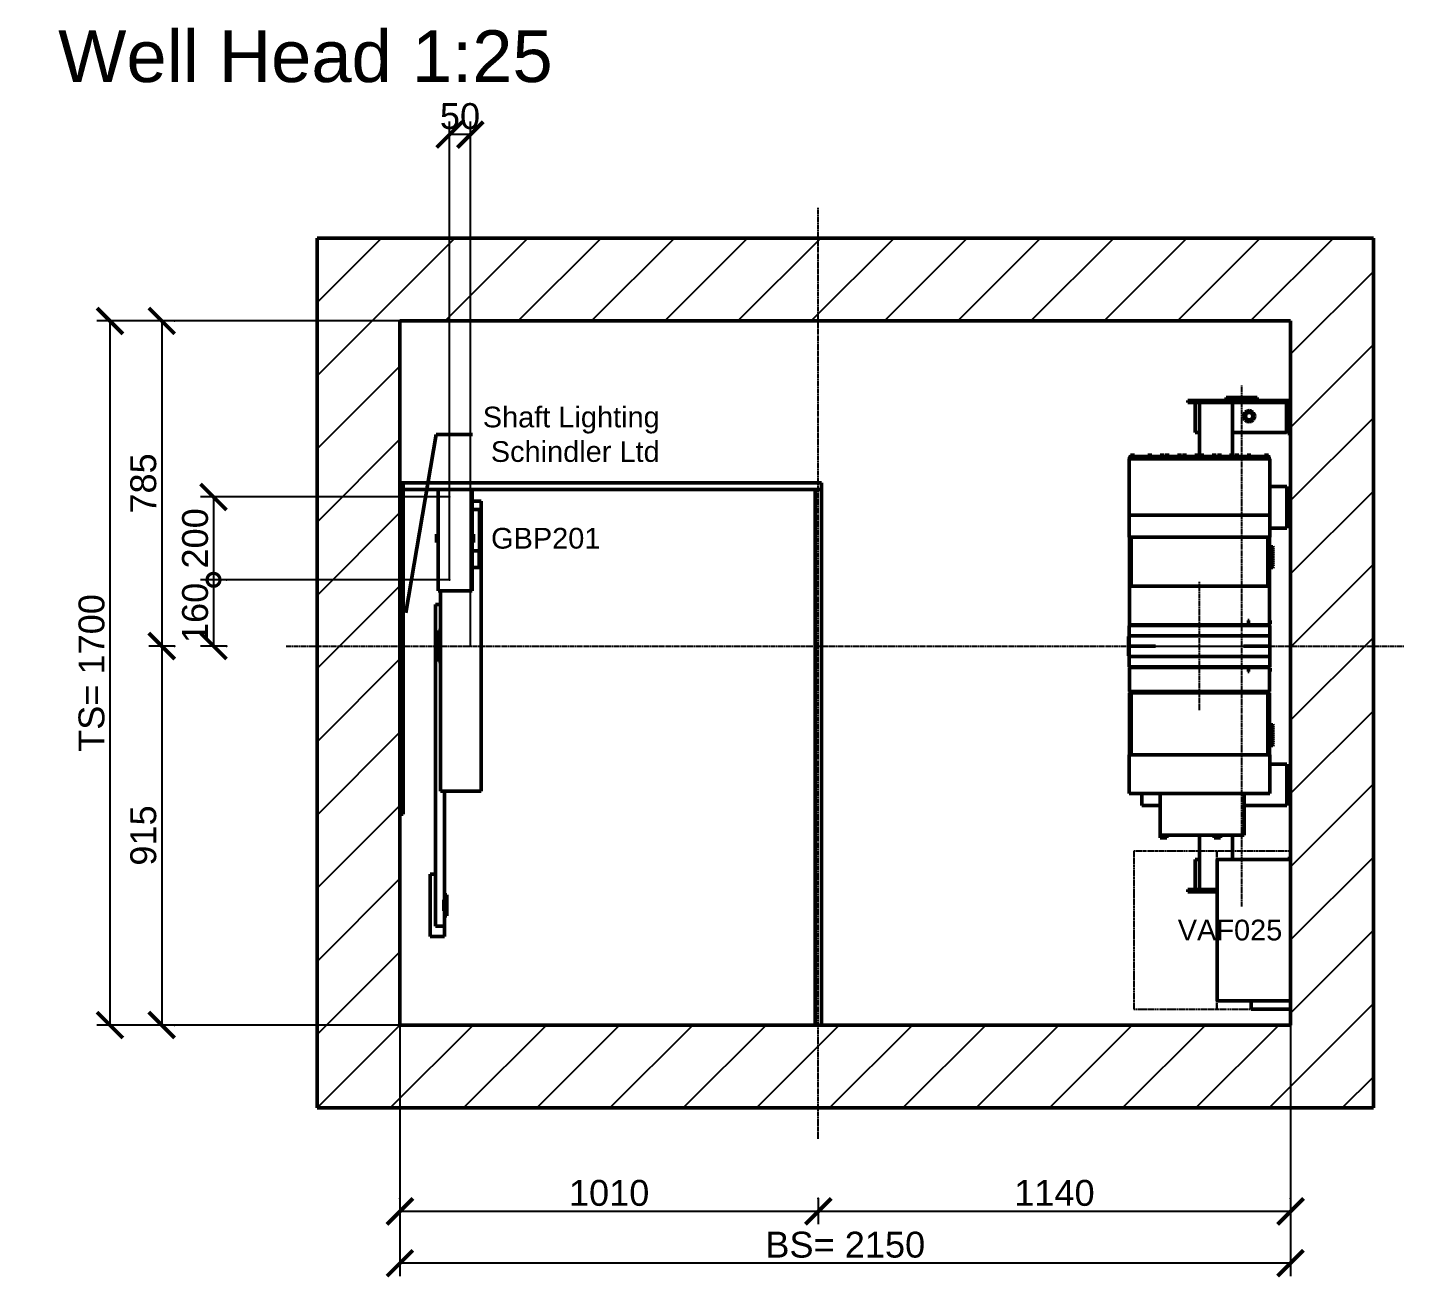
# Model space of a CAD drawing. Header units: millimetres. Extents: x -9546 to 173314, y -46180 to 27253.
# Drawn here: x 9764 to 13088, y -3 to 3015 of the extents above; entities that cross this region are included whole.
import ezdxf

# ---------------------------------------------------------------- set-up
doc = ezdxf.new("R2010")
doc.units = ezdxf.units.MM
doc.linetypes.add('ACISOTGB', pattern=[9, 4, -1, 1, -1, 1, -1])
doc.linetypes.add('AM_ISO08W050', pattern=[18, 12, -1.5, 3, -1.5])
for name, color, linetype, lineweight in [('AM_0', 7, 'Continuous', 50), ('AM_11', 173, 'ACISOTGB', 25), ('AM_5', 3, 'Continuous', 25), ('AM_8', 1, 'Continuous', 25), ('LDCar-AM_7', 4, 'AM_ISO08W050', 25), ('LDElectricalComponents-AM_0', 7, 'Continuous', 50), ('LDForces-AM_0', 7, 'Continuous', 50), ('LDGear-AM_0', 7, 'Continuous', 50), ('LDGear-AM_7', 4, 'AM_ISO08W050', 25), ('LDGovernor-AM_0', 7, 'Continuous', 50), ('LDShaft-AM_0', 7, 'Continuous', 50), ('LDShaft-AM_5', 3, 'Continuous', 25), ('LDShaft-AM_7', 4, 'AM_ISO08W050', 25)]:
    doc.layers.add(name, color=color, linetype=linetype, lineweight=lineweight)
doc.styles.add('LD', font='ARIALUNI.ttf')
doc.dimstyles.new('LIFT', dxfattribs={"dimtxt": 2.5, "dimasz": 2.5, "dimexe": 1.25, "dimexo": 0, "dimgap": 0.5, "dimtad": 1, "dimdec": 0, "dimzin": 1, "dimdsep": 46, "dimtxsty": 'LD', "dimblk": 'ARCHTICK', "dimcen": 0, "dimdle": 1, "dimclrd": 3, "dimclre": 3, "dimclrt": 4, "dimadec": 0, "dimazin": 0, "dimtp": 0.1, "dimtm": 0.1, "dimtfac": 0.71, "dimtdec": 0, "dimtix": 1, "dimtmove": 0, "dimatfit": 3, "dimfxl": 1, "dimtolj": 1, "dimarcsym": 0})

# ---------------------------------------------------------------- blocks, each defined once
blk = doc.blocks.new('LD_20260309153702_00000087')
at = {"layer": 'LDShaft-AM_0'}
for p, q in [((0, 1900), (-200, 1900)), ((-200, 1900), (-200, -200)), ((2150, 1900), (0, 1900)), ((2350, 1900), (2150, 1900)), ((2350, -200), (2350, 1900)), ((0, 1700), (0, 1309)), ((0, 0), (0, 1700)), ((0, 1700), (2150, 1700)), ((2150, 399.8), (2150, 1700)), ((2150, 1700), (2150, 0)), ((0, 509), (0, 0)), ((2150, 0), (2150, 38)), ((0, 0), (1002, 0)), ((1560, 0), (0, 0)), ((1018, 0), (2150, 0)), ((1895, 0), (1560, 0)), ((2150, 0), (1895, 0)), ((-200, -200), (0, -200)), ((0, -200), (1560, -200)), ((1560, -200), (1895, -200)), ((1895, -200), (2150, -200)), ((2150, -200), (2350, -200))]:
    blk.add_line(p, q, dxfattribs=at)
blk = doc.blocks.new('LD_20260309153702_00000089')
at = {"layer": 'LDForces-AM_0'}
for p, q in [((69, 350), (47, 350)), ((69, -350), (69, 350)), ((-29, 133), (-29, -350)), ((-29, -350), (69, -350))]:
    blk.add_line(p, q, dxfattribs=at)
blk = doc.blocks.new('LD_20260309153702_0000008B')
at = {"layer": 'AM_0'}
for p, q in [((-10, 100), (-22, 100)), ((-22, 100), (-22, -676)), ((0, -612.75), (0, -350)), ((-22, -551), (-35, -551)), ((-35, -551), (-35, -701)), ((0, -612.75), (-2, -612.75)), ((-2, -612.75), (-2, -639.25)), ((0, -601), (0, -621)), ((5, -601), (0, -601)), ((0, -639.25), (0, -612.75)), ((0, -621), (0, -631)), ((5, -621), (0, -621)), ((0, -631), (0, -651)), ((0, -631), (5, -631)), ((5, -621), (5, -601)), ((5, -631), (5, -621)), ((5, -651), (5, -631)), ((-2, -639.25), (0, -639.25)), ((0, -676), (0, -639.25)), ((0, -651), (5, -651)), ((-22, -676), (0, -676)), ((0, -701), (0, -676)), ((-35, -701), (0, -701))]:
    blk.add_line(p, q, dxfattribs=at)
blk = doc.blocks.new('LD_20260309153702_0000008C')
at = {"layer": 'AM_0'}
for p, q in [((0, 170.75), (-177.5, 170.75)), ((-177.5, 170.75), (-177.5, -170.75)), ((0, -170.75), (0, 170.75)), ((-177.5, -170.75), (0, -170.75)), ((-95, -170.75), (-95, -191)), ((-95, -191), (0, -191)), ((0, -191), (0, -170.75))]:
    blk.add_line(p, q, dxfattribs=at)
at = {"layer": 'AM_11'}
for p, q in [((-178, 191), (-378, 191)), ((-378, 191), (-378, -191)), ((-178, -191), (-178, 191)), ((0, 191), (-178, 191)), ((-178, 191), (-178, 171)), ((-178, 171), (0, 171)), ((0, 171), (-178, 171)), ((-178, 171), (-178, -171)), ((0, 171), (0, 191)), ((0, -171), (0, 171)), ((-378, -191), (-178, -191)), ((0, -171), (-178, -171)), ((-178, -171), (-178, -191)), ((-178, -171), (0, -171)), ((-178, -191), (0, -191)), ((0, -191), (0, -171))]:
    blk.add_line(p, q, dxfattribs=at)
blk = doc.blocks.new('LD_20260309153702_0000008F')
at = {"layer": 'AM_0'}
for p, q in [((-72, -35), (-72, -45)), ((-72, -45), (-71.5, -45))]:
    blk.add_line(p, q, dxfattribs=at)
blk = doc.blocks.new('LD_20260309153702_00000091')
at = {"layer": 'LDForces-AM_0'}
for p, q in [((2107, 1155), (2098.8, 1155)), ((2098.8, 1152.5), (2109, 1152.5)), ((2109, 1152.5), (2098.8, 1152.5)), ((2098.8, 1147.5), (2109, 1147.5)), ((2109, 1147.5), (2098.8, 1147.5)), ((2098.8, 1142.5), (2109, 1142.5)), ((2109, 1142.5), (2098.8, 1142.5)), ((2098.8, 1137.5), (2109, 1137.5)), ((2109, 1137.5), (2098.8, 1137.5)), ((2098.8, 1132.5), (2109, 1132.5)), ((2109, 1132.5), (2098.8, 1132.5)), ((2109, 1152.5), (2107, 1155)), ((2107, 1150), (2109, 1152.5)), ((2109, 1147.5), (2107, 1150)), ((2107, 1145), (2109, 1147.5)), ((2109, 1142.5), (2107, 1145)), ((2107, 1140), (2109, 1142.5)), ((2109, 1137.5), (2107, 1140)), ((2107, 1135), (2109, 1137.5)), ((2109, 1132.5), (2107, 1135)), ((2107, 1130), (2109, 1132.5)), ((2098.8, 1127.5), (2109, 1127.5)), ((2109, 1127.5), (2098.8, 1127.5)), ((2098.8, 1122.5), (2109, 1122.5)), ((2109, 1122.5), (2098.8, 1122.5)), ((2098.8, 1117.5), (2109, 1117.5)), ((2109, 1117.5), (2098.8, 1117.5)), ((2098.8, 1112.5), (2109, 1112.5)), ((2109, 1112.5), (2098.8, 1112.5)), ((2098.8, 1107.5), (2109, 1107.5)), ((2109, 1107.5), (2098.8, 1107.5)), ((2098.8, 1105), (2107, 1105)), ((2109, 1127.5), (2107, 1130)), ((2107, 1125), (2109, 1127.5)), ((2109, 1122.5), (2107, 1125)), ((2107, 1120), (2109, 1122.5)), ((2109, 1117.5), (2107, 1120)), ((2107, 1115), (2109, 1117.5)), ((2109, 1112.5), (2107, 1115)), ((2107, 1110), (2109, 1112.5)), ((2109, 1107.5), (2107, 1110)), ((2107, 1105), (2109, 1107.5)), ((2107, 725), (2098.8, 725)), ((2098.8, 722.5), (2109, 722.5)), ((2109, 722.5), (2098.8, 722.5)), ((2098.8, 717.5), (2109, 717.5)), ((2109, 717.5), (2098.8, 717.5)), ((2098.8, 712.5), (2109, 712.5)), ((2109, 712.5), (2098.8, 712.5)), ((2098.8, 707.5), (2109, 707.5)), ((2109, 707.5), (2098.8, 707.5)), ((2098.8, 702.5), (2109, 702.5)), ((2109, 702.5), (2098.8, 702.5)), ((2109, 722.5), (2107, 725)), ((2107, 720), (2109, 722.5)), ((2109, 717.5), (2107, 720)), ((2107, 715), (2109, 717.5)), ((2109, 712.5), (2107, 715)), ((2107, 710), (2109, 712.5)), ((2109, 707.5), (2107, 710)), ((2107, 705), (2109, 707.5)), ((2109, 702.5), (2107, 705)), ((2107, 700), (2109, 702.5)), ((2109, 697.5), (2107, 700)), ((2098.8, 697.5), (2109, 697.5)), ((2109, 697.5), (2098.8, 697.5)), ((2098.8, 692.5), (2109, 692.5)), ((2109, 692.5), (2098.8, 692.5)), ((2098.8, 687.5), (2109, 687.5)), ((2109, 687.5), (2098.8, 687.5)), ((2098.8, 682.5), (2109, 682.5)), ((2109, 682.5), (2098.8, 682.5)), ((2098.8, 677.5), (2109, 677.5)), ((2109, 677.5), (2098.8, 677.5)), ((2098.8, 675), (2107, 675)), ((2107, 695), (2109, 697.5)), ((2109, 692.5), (2107, 695)), ((2107, 690), (2109, 692.5)), ((2109, 687.5), (2107, 690)), ((2107, 685), (2109, 687.5)), ((2109, 682.5), (2107, 685)), ((2107, 680), (2109, 682.5)), ((2109, 677.5), (2107, 680)), ((2107, 675), (2109, 677.5))]:
    blk.add_line(p, q, dxfattribs=at)
blk = doc.blocks.new('LD_20260309153702_00000093')
at = {"layer": 'LDGovernor-AM_0'}
for p, q in [((-28, 118), (-28, -127)), ((54, -127), (54, 118)), ((72, 70), (54, 70)), ((72, -50), (72, 70)), ((-28, 10), (-32, 10)), ((-32, 10), (-32, 9.2)), ((-32, 9.2), (-32, 7.1)), ((-32, 7.1), (-32, 3.8)), ((-32, 3.8), (-32, 0)), ((-32, 0), (-32, -3.8)), ((58, 10), (54, 10)), ((58, 9.2), (58, 10)), ((58, 7.1), (58, 9.2)), ((58, 3.8), (58, 7.1)), ((58, 0), (58, 3.8)), ((58, -3.8), (58, 0)), ((-32, -3.8), (-32, -7.1)), ((-32, -7.1), (-32, -9.2)), ((-32, -9.2), (-32, -10)), ((-32, -10), (-28, -10)), ((54, -10), (58, -10)), ((71, -30), (54, -30)), ((58, -7.1), (58, -3.8)), ((58, -9.2), (58, -7.1)), ((58, -10), (58, -9.2)), ((71, -70), (71, -30)), ((71, -50), (72, -50)), ((54, -70), (71, -70)), ((-28, -127), (54, -127))]:
    blk.add_line(p, q, dxfattribs=at)
blk = doc.blocks.new('LD_20260309153702_00000097')
at = {"layer": 'AM_0'}
for p, q in [((-10, 37.5), (-15, 37.5)), ((-15, 37.5), (-15, -37.5)), ((-15, -37.5), (-10, -37.5))]:
    blk.add_line(p, q, dxfattribs=at)
blk = doc.blocks.new('LD_20260309153702_0000009B')
at = {"layer": 'LDShaft-AM_7'}
for p, q in [((0, -1190), (0, 1060)), ((-1285, 0), (1415, 0))]:
    blk.add_line(p, q, dxfattribs=at)
blk = doc.blocks.new('LD_20260309153702_0000009D')
at = {"layer": 'LDElectricalComponents-AM_0'}
for p, q in [((8, 400), (0, 400)), ((0, 400), (0, 384)), ((1018, 400), (8, 400)), ((8, 400), (8, 384)), ((8, 384), (8, 400)), ((1018, 384), (1018, 400)), ((0, 384), (0, -400)), ((0, 384), (8, 384)), ((8, -400), (8, 384)), ((8, 384), (1018, 384)), ((1002, 384), (1002, -909)), ((1018, 384), (1002, 384)), ((1018, -909), (1018, 384)), ((0, -400), (8, -400))]:
    blk.add_line(p, q, dxfattribs=at)
blk = doc.blocks.new('LD_20260309153702_000000A1')
at = {"layer": 'LDCar-AM_7'}
blk.add_line((0, -629), (0, 629), dxfattribs=at)
blk = doc.blocks.new('LD_20260309153702_000000A4')
at = {"layer": 'AM_0'}
for p, q in [((37.5, 15), (-37.5, 15)), ((-37.5, 15), (-37.5, 8)), ((37.5, 8), (37.5, 15))]:
    blk.add_line(p, q, dxfattribs=at)
blk = doc.blocks.new('LD_20260309153702_000000A8')
at = {"layer": 'LDGear-AM_0'}
for p, q in [((170, 452), (-170, 452)), ((-170, 452), (-170, 316)), ((-168.2, 456.5), (-168.5, 456.5)), ((-168.5, 456.5), (-168.5, 453.5)), ((168.5, 453.5), (-168.5, 453.5)), ((-168.5, 453.5), (-168.5, 452)), ((168.5, 453.5), (-168.5, 453.5)), ((-168.5, 453.5), (-168.5, 452)), ((168.5, 453.5), (-168.5, 453.5)), ((-168.5, 453.5), (-168.5, 452)), ((-168.5, 452), (168.5, 452)), ((-168.5, 452), (168.5, 452)), ((-168.5, 452), (168.5, 452)), ((-167.3, 456.5), (-168.2, 456.5)), ((-84.1, 457.7), (-167.9, 457.7)), ((-167.9, 457.7), (-167.9, 456.5)), ((-166, 456.5), (-167.3, 456.5)), ((-166.1, 460.7), (-166.5, 460.7)), ((-166.5, 460.7), (-166.5, 457.7)), ((-165.1, 460.7), (-166.1, 460.7)), ((-164.5, 456.5), (-166, 456.5)), ((-163.6, 460.7), (-165.1, 460.7)), ((-163, 456.5), (-164.5, 456.5)), ((-161.8, 460.7), (-163.6, 460.7)), ((-161.7, 456.5), (-163, 456.5)), ((-159.9, 460.7), (-161.8, 460.7)), ((-160.8, 456.5), (-161.7, 456.5)), ((-160.5, 456.5), (-160.8, 456.5)), ((-160.5, 453.5), (-160.5, 456.5)), ((-160.5, 453.5), (-84.1, 453.5)), ((-158.4, 460.7), (-159.9, 460.7)), ((-157.4, 460.7), (-158.4, 460.7)), ((-157, 460.7), (-157.4, 460.7)), ((-157, 457.7), (-157, 460.7)), ((-42.1, 457.7), (-125.9, 457.7)), ((-125.9, 457.7), (-125.9, 453.5)), ((-125.9, 453.5), (-42.1, 453.5)), ((-124.1, 460.7), (-124.5, 460.7)), ((-124.5, 460.7), (-124.5, 457.7)), ((-123.1, 460.7), (-124.1, 460.7)), ((-121.6, 460.7), (-123.1, 460.7)), ((-119.8, 460.7), (-121.6, 460.7)), ((-117.9, 460.7), (-119.8, 460.7)), ((-116.4, 460.7), (-117.9, 460.7)), ((-115.4, 460.7), (-116.4, 460.7)), ((-115, 460.7), (-115.4, 460.7)), ((-115, 457.7), (-115, 460.7)), ((-94.6, 460.7), (-95, 460.7)), ((-95, 460.7), (-95, 457.7)), ((-93.6, 460.7), (-94.6, 460.7)), ((-92.1, 460.7), (-93.6, 460.7)), ((-90.2, 460.7), (-92.1, 460.7)), ((-88.4, 460.7), (-90.2, 460.7)), ((-86.9, 460.7), (-88.4, 460.7)), ((-85.9, 460.7), (-86.9, 460.7)), ((-85.5, 460.7), (-85.9, 460.7)), ((-85.5, 457.7), (-85.5, 460.7)), ((-84.1, 453.5), (-84.1, 457.7)), ((-0.1, 457.7), (-83.9, 457.7)), ((-83.9, 457.7), (-83.9, 453.5)), ((-83.9, 453.5), (-4, 453.5)), ((-82.1, 460.7), (-82.5, 460.7)), ((-82.5, 460.7), (-82.5, 457.7)), ((-82.1, 460.7), (-82.5, 460.7)), ((-82.5, 460.7), (-82.5, 457.7)), ((-81.1, 460.7), (-82.1, 460.7)), ((-81.1, 460.7), (-82.1, 460.7)), ((-79.6, 460.7), (-81.1, 460.7)), ((-79.6, 460.7), (-81.1, 460.7)), ((-77.8, 460.7), (-79.6, 460.7)), ((-77.8, 460.7), (-79.6, 460.7)), ((-75.9, 460.7), (-77.8, 460.7)), ((-75.9, 460.7), (-77.8, 460.7)), ((-74.4, 460.7), (-75.9, 460.7)), ((-74.4, 460.7), (-75.9, 460.7)), ((-73.4, 460.7), (-74.4, 460.7)), ((-73.4, 460.7), (-74.4, 460.7)), ((-73, 460.7), (-73.4, 460.7)), ((-73, 460.7), (-73.4, 460.7)), ((-73, 457.7), (-73, 460.7)), ((-73, 457.7), (-73, 460.7)), ((-52.6, 460.7), (-53, 460.7)), ((-53, 460.7), (-53, 457.7)), ((-51.6, 460.7), (-52.6, 460.7)), ((-50.1, 460.7), (-51.6, 460.7)), ((-48.2, 460.7), (-50.1, 460.7)), ((-46.4, 460.7), (-48.2, 460.7)), ((-44.9, 460.7), (-46.4, 460.7)), ((-43.9, 460.7), (-44.9, 460.7)), ((-43.5, 460.7), (-43.9, 460.7)), ((-43.5, 457.7), (-43.5, 460.7)), ((-42.1, 453.5), (-42.1, 457.7)), ((41.9, 457.7), (-41.9, 457.7)), ((-41.9, 457.7), (-41.9, 453.5)), ((-41.9, 453.5), (-4, 453.5)), ((-40.1, 460.7), (-40.5, 460.7)), ((-40.5, 460.7), (-40.5, 457.7)), ((-39.1, 460.7), (-40.1, 460.7)), ((-37.6, 460.7), (-39.1, 460.7)), ((-35.8, 460.7), (-37.6, 460.7)), ((-33.9, 460.7), (-35.8, 460.7)), ((-32.4, 460.7), (-33.9, 460.7)), ((-31.4, 460.7), (-32.4, 460.7)), ((-31, 460.7), (-31.4, 460.7)), ((-31, 457.7), (-31, 460.7)), ((-10.6, 460.7), (-11, 460.7)), ((-11, 460.7), (-11, 457.7)), ((-10.6, 460.7), (-11, 460.7)), ((-11, 460.7), (-11, 457.7)), ((-9.6, 460.7), (-10.6, 460.7)), ((-9.6, 460.7), (-10.6, 460.7)), ((-8.1, 460.7), (-9.6, 460.7)), ((-8.1, 460.7), (-9.6, 460.7)), ((-6.2, 460.7), (-8.1, 460.7)), ((-6.2, 460.7), (-8.1, 460.7)), ((-4.4, 460.7), (-6.2, 460.7)), ((-4.4, 460.7), (-6.2, 460.7)), ((-2.9, 460.7), (-4.4, 460.7)), ((-2.9, 460.7), (-4.4, 460.7)), ((-3.7, 456.5), (-4, 456.5)), ((-4, 456.5), (-4, 453.5)), ((-2.8, 456.5), (-3.7, 456.5)), ((-1.9, 460.7), (-2.9, 460.7)), ((-1.9, 460.7), (-2.9, 460.7)), ((-1.5, 456.5), (-2.8, 456.5)), ((-1.5, 460.7), (-1.9, 460.7)), ((-1.5, 460.7), (-1.9, 460.7)), ((-1.5, 457.7), (-1.5, 460.7)), ((-1.5, 457.7), (-1.5, 460.7)), ((0, 456.5), (-1.5, 456.5)), ((-0.1, 456.5), (-0.1, 457.7)), ((1.5, 456.5), (0, 456.5)), ((83.9, 457.7), (0.1, 457.7)), ((0.1, 457.7), (0.1, 456.5)), ((1.9, 460.7), (1.5, 460.7)), ((1.5, 460.7), (1.5, 457.7)), ((1.9, 460.7), (1.5, 460.7)), ((1.5, 460.7), (1.5, 457.7)), ((2.8, 456.5), (1.5, 456.5)), ((2.9, 460.7), (1.9, 460.7)), ((2.9, 460.7), (1.9, 460.7)), ((3.7, 456.5), (2.8, 456.5)), ((4.4, 460.7), (2.9, 460.7)), ((4.4, 460.7), (2.9, 460.7)), ((4, 456.5), (3.7, 456.5)), ((4, 453.5), (4, 456.5)), ((4, 453.5), (83.9, 453.5)), ((4, 453.5), (41.9, 453.5)), ((6.2, 460.7), (4.4, 460.7)), ((6.2, 460.7), (4.4, 460.7)), ((8.1, 460.7), (6.2, 460.7)), ((8.1, 460.7), (6.2, 460.7)), ((9.6, 460.7), (8.1, 460.7)), ((9.6, 460.7), (8.1, 460.7)), ((10.6, 460.7), (9.6, 460.7)), ((10.6, 460.7), (9.6, 460.7)), ((11, 460.7), (10.6, 460.7)), ((11, 460.7), (10.6, 460.7)), ((11, 457.7), (11, 460.7)), ((11, 457.7), (11, 460.7)), ((31.4, 460.7), (31, 460.7)), ((31, 460.7), (31, 457.7)), ((32.4, 460.7), (31.4, 460.7)), ((33.9, 460.7), (32.4, 460.7)), ((35.8, 460.7), (33.9, 460.7)), ((37.6, 460.7), (35.8, 460.7)), ((39.1, 460.7), (37.6, 460.7)), ((40.1, 460.7), (39.1, 460.7)), ((40.5, 460.7), (40.1, 460.7)), ((40.5, 457.7), (40.5, 460.7)), ((41.9, 453.5), (41.9, 457.7)), ((125.9, 457.7), (42.1, 457.7)), ((42.1, 457.7), (42.1, 453.5)), ((42.1, 453.5), (125.9, 453.5)), ((43.9, 460.7), (43.5, 460.7)), ((43.5, 460.7), (43.5, 457.7)), ((44.9, 460.7), (43.9, 460.7)), ((46.4, 460.7), (44.9, 460.7)), ((48.2, 460.7), (46.4, 460.7)), ((50.1, 460.7), (48.2, 460.7)), ((51.6, 460.7), (50.1, 460.7)), ((52.6, 460.7), (51.6, 460.7)), ((53, 460.7), (52.6, 460.7)), ((53, 457.7), (53, 460.7)), ((73.4, 460.7), (73, 460.7)), ((73, 460.7), (73, 457.7)), ((73.4, 460.7), (73, 460.7)), ((73, 460.7), (73, 457.7)), ((74.4, 460.7), (73.4, 460.7)), ((74.4, 460.7), (73.4, 460.7)), ((75.9, 460.7), (74.4, 460.7)), ((75.9, 460.7), (74.4, 460.7)), ((77.8, 460.7), (75.9, 460.7)), ((77.8, 460.7), (75.9, 460.7)), ((79.6, 460.7), (77.8, 460.7)), ((79.6, 460.7), (77.8, 460.7)), ((81.1, 460.7), (79.6, 460.7)), ((81.1, 460.7), (79.6, 460.7)), ((82.1, 460.7), (81.1, 460.7)), ((82.1, 460.7), (81.1, 460.7)), ((82.5, 460.7), (82.1, 460.7)), ((82.5, 460.7), (82.1, 460.7)), ((82.5, 457.7), (82.5, 460.7)), ((82.5, 457.7), (82.5, 460.7)), ((83.9, 453.5), (83.9, 457.7)), ((167.9, 457.7), (84.1, 457.7)), ((84.1, 457.7), (84.1, 453.5)), ((84.1, 453.5), (160.5, 453.5)), ((85.9, 460.7), (85.5, 460.7)), ((85.5, 460.7), (85.5, 457.7)), ((86.9, 460.7), (85.9, 460.7)), ((88.4, 460.7), (86.9, 460.7)), ((90.2, 460.7), (88.4, 460.7)), ((92.1, 460.7), (90.2, 460.7)), ((93.6, 460.7), (92.1, 460.7)), ((94.6, 460.7), (93.6, 460.7)), ((95, 460.7), (94.6, 460.7)), ((95, 457.7), (95, 460.7)), ((115.4, 460.7), (115, 460.7)), ((115, 460.7), (115, 457.7)), ((116.4, 460.7), (115.4, 460.7)), ((117.9, 460.7), (116.4, 460.7)), ((119.8, 460.7), (117.9, 460.7)), ((121.6, 460.7), (119.8, 460.7)), ((123.1, 460.7), (121.6, 460.7)), ((124.1, 460.7), (123.1, 460.7)), ((124.5, 460.7), (124.1, 460.7)), ((124.5, 457.7), (124.5, 460.7)), ((125.9, 453.5), (125.9, 457.7)), ((157.4, 460.7), (157, 460.7)), ((157, 460.7), (157, 457.7)), ((158.4, 460.7), (157.4, 460.7)), ((159.9, 460.7), (158.4, 460.7)), ((161.8, 460.7), (159.9, 460.7)), ((160.8, 456.5), (160.5, 456.5)), ((160.5, 456.5), (160.5, 453.5)), ((161.7, 456.5), (160.8, 456.5)), ((163, 456.5), (161.7, 456.5)), ((163.6, 460.7), (161.8, 460.7)), ((164.5, 456.5), (163, 456.5)), ((165.1, 460.7), (163.6, 460.7)), ((166, 456.5), (164.5, 456.5)), ((166.1, 460.7), (165.1, 460.7)), ((167.3, 456.5), (166, 456.5)), ((166.5, 460.7), (166.1, 460.7)), ((166.5, 457.7), (166.5, 460.7)), ((168.2, 456.5), (167.3, 456.5)), ((167.9, 456.5), (167.9, 457.7)), ((168.5, 456.5), (168.2, 456.5)), ((168.5, 453.5), (168.5, 456.5)), ((168.5, 452), (168.5, 453.5)), ((168.5, 452), (168.5, 453.5)), ((168.5, 452), (168.5, 453.5)), ((170, 316), (170, 452)), ((-170, 316), (170, 316)), ((-170, 316), (-170, 263)), ((170, 263), (170, 316)), ((-170, 263), (170, 263)), ((-165.1, 263), (-168.8, 263)), ((-168.8, 263), (-168.8, 145)), ((165.1, 263), (-165.1, 263)), ((-165.1, 263), (-165.1, 145)), ((168.8, 263), (165.1, 263)), ((165.1, 145), (165.1, 263)), ((168.8, 145), (168.8, 263)), ((169, 145), (-169, 145)), ((-169, 145), (-169, 51.5)), ((169, 51.5), (169, 145)), ((170, 50), (-170, 50)), ((-170, 50), (-170, 25)), ((-169, 51.5), (169, 51.5)), ((168, 51.5), (-168, 51.5)), ((-168, 51.5), (-168, 50)), ((118.2, 61.5), (116.7, 61.5)), ((116.7, 53.5), (118.2, 53.5)), ((119.8, 61.5), (118.2, 61.5)), ((118.2, 61.5), (118.2, 53.5)), ((118.2, 53.5), (118.2, 61.5)), ((118.2, 53.5), (119.8, 53.5)), ((168, 50), (168, 51.5)), ((170.6, 61.5), (169, 61.5)), ((169, 53.5), (170.6, 53.5)), ((170, 25), (170, 50)), ((170.6, 53.5), (170.6, 61.5)), ((-170, 23.2), (-171, 23.2)), ((-171, 23.2), (-171, -23.2)), ((170, 25), (-170, 25)), ((-170, 25), (-170, 0)), ((-170, 25), (170, 25)), ((-170, -23.2), (-170, 23.2)), ((-106, 0), (-170, 0)), ((-170, 0), (-170, -25)), ((-170, 0), (-106, 0)), ((170, 0), (106, 0)), ((106, 0), (170, 0)), ((170, 0), (170, 25)), ((170, -25), (170, 0)), ((-171, -23.2), (-170, -23.2)), ((-170, -25), (170, -25)), ((170, -25), (-170, -25)), ((-170, -25), (-170, -50)), ((170, -50), (170, -25)), ((-170, -50), (170, -50)), ((169, -51.5), (-169, -51.5)), ((-169, -51.5), (-169, -110)), ((-166.8, -50), (-166.8, -51.5)), ((118.2, -53.5), (116.7, -53.5)), ((116.7, -61.5), (118.2, -61.5)), ((118.2, -53.5), (118.2, -61.5)), ((119.8, -53.5), (118.2, -53.5)), ((118.2, -61.5), (118.2, -53.5)), ((118.2, -61.5), (119.8, -61.5)), ((166.8, -51.5), (166.8, -50)), ((169, -110), (169, -51.5)), ((170.6, -53.5), (169, -53.5)), ((169, -61.5), (170.6, -61.5)), ((170.6, -61.5), (170.6, -53.5)), ((-169, -110), (169, -110)), ((-164.8, -113), (-168.8, -113)), ((-168.8, -113), (-168.8, -263)), ((-166.8, -110), (-166.8, -113)), ((-164.8, -113), (-164.8, -263)), ((164.8, -113), (-164.8, -113)), ((-121.8, -113), (-121.8, -110)), ((-61.5, -110), (-61.5, -113)), ((61.5, -113), (61.5, -110)), ((121.8, -110), (121.8, -113)), ((164.8, -263), (164.8, -113)), ((168.8, -113), (164.8, -113)), ((166.8, -113), (166.8, -110)), ((168.8, -263), (168.8, -113)), ((170, -263), (-170, -263)), ((-170, -263), (-170, -356)), ((-168.8, -263), (-164.8, -263)), ((-164.8, -263), (164.8, -263)), ((164.8, -263), (168.8, -263)), ((170, -356), (170, -263)), ((-170, -356), (170, -356)), ((-94.5, -356), (-94.5, -463.2)), ((107.9, -456.7), (107.9, -356)), ((-94.5, -463.2), (-93.9, -463.2)), ((-93.9, -463.2), (-92.2, -463.2)), ((-92.6, -456.7), (-86, -456.7)), ((-92.2, -463.2), (-89.6, -463.2)), ((-89.6, -463.2), (-86.5, -463.2)), ((-86.5, -463.2), (-83.4, -463.2)), ((-86, -456.7), (-64.1, -456.7)), ((-83.4, -463.2), (-80.8, -463.2)), ((-80.8, -463.2), (-79.1, -463.2)), ((-79.1, -463.2), (-78.5, -463.2)), ((-78.5, -463.2), (-78.5, -456.7)), ((-64.1, -456.7), (-31.4, -456.7)), ((-31.4, -456.7), (7.1, -456.7)), ((7.1, -456.7), (45.7, -456.7)), ((35.2, -456.7), (35.2, -463.2)), ((35.2, -463.2), (35.9, -463.2)), ((35.9, -463.2), (37.6, -463.2)), ((37.6, -463.2), (40.2, -463.2)), ((40.2, -463.2), (43.2, -463.2)), ((43.2, -463.2), (46.3, -463.2)), ((45.7, -456.7), (78.4, -456.7)), ((46.3, -463.2), (48.9, -463.2)), ((48.9, -463.2), (50.6, -463.2)), ((50.6, -463.2), (51.2, -463.2)), ((51.2, -463.2), (51.2, -456.7)), ((78.4, -456.7), (100.2, -456.7)), ((100.2, -456.7), (107.9, -456.7))]:
    blk.add_line(p, q, dxfattribs=at)
blk = doc.blocks.new('LD_20260309153702_000000A9')
at = {"layer": 'LDGear-AM_7'}
for p, q in [((0, -155), (0, 155)), ((-106, 0), (106, 0))]:
    blk.add_line(p, q, dxfattribs=at)
blk = doc.blocks.new('LD_20260309153702_000000AA')
at = {"layer": 'LDGear-AM_0'}
for p, q in [((218.5, 593), (-28, 593)), ((-28, 593), (-28, 588)), ((-28, 588), (213.5, 588)), ((-10, 588), (-10, 515.5)), ((0, 588), (0, 457.7)), ((80, 460.7), (80, 588)), ((114.8, 567.5), (110.5, 564.5)), ((120, 568.5), (114.8, 567.5)), ((125.2, 567.5), (120, 568.5)), ((129.5, 564.5), (125.2, 567.5)), ((210.5, 515.5), (210.5, 588)), ((213.5, 588), (213.5, 513)), ((218.5, 513), (218.5, 593)), ((107.5, 560.2), (106.5, 555)), ((106.5, 555), (107.5, 549.8)), ((109.6, 563.3), (107.5, 560.2)), ((107.5, 549.8), (109.6, 546.7)), ((109.6, 564), (109.6, 546)), ((130.4, 564), (109.6, 564)), ((109.6, 546), (130.4, 546)), ((110.5, 564.5), (110.1, 564)), ((110.1, 546), (110.5, 545.5)), ((110.5, 545.5), (114.8, 542.5)), ((111.7, 558.4), (111, 555)), ((111, 555), (111.7, 551.6)), ((113.6, 561.4), (111.7, 558.4)), ((111.7, 551.6), (113.6, 548.6)), ((116.6, 563.3), (113.6, 561.4)), ((113.6, 548.6), (116.6, 546.7)), ((114.8, 542.5), (120, 541.5)), ((120, 564), (116.6, 563.3)), ((116.6, 546.7), (120, 546)), ((123.4, 563.3), (120, 564)), ((120, 546), (123.4, 546.7)), ((120, 541.5), (125.2, 542.5)), ((126.4, 561.4), (123.4, 563.3)), ((123.4, 546.7), (126.4, 548.6)), ((125.2, 542.5), (129.5, 545.5)), ((128.3, 558.4), (126.4, 561.4)), ((126.4, 548.6), (128.3, 551.6)), ((129, 555), (128.3, 558.4)), ((128.3, 551.6), (129, 555)), ((129.9, 564), (129.5, 564.5)), ((129.5, 545.5), (129.9, 546)), ((130.4, 546), (130.4, 564)), ((132.5, 560.2), (130.4, 563.3)), ((130.4, 546.7), (132.5, 549.8)), ((133.5, 555), (132.5, 560.2)), ((132.5, 549.8), (133.5, 555)), ((-10, 515.5), (0, 515.5)), ((80, 515.5), (210.5, 515.5)), ((213.5, 513), (218.5, 513)), ((211, 385), (170, 385)), ((211, 285), (211, 385)), ((170, 285), (211, 285)), ((80, -113), (80, -110)), ((80, -110), (80, -110.5)), ((80, -110.5), (80, -113)), ((81.8, -110.5), (81.8, -110)), ((83.5, -110), (81.8, -110)), ((81.8, -113), (81.8, -110.5)), ((81.8, -111), (81.8, -113)), ((92.6, -111), (81.8, -111)), ((82.1, -111), (82.1, -113)), ((92.9, -111), (82.1, -111)), ((83.5, -111), (83.5, -110)), ((92.6, -113), (92.6, -111)), ((92.9, -113), (92.9, -111)), ((108.2, -111), (92.9, -111)), ((108.2, -111.7), (108.2, -111)), ((108.2, -113), (108.2, -111.7)), ((211, -285), (170, -285)), ((211, -385), (211, -285)), ((-139, -356), (-139, -385)), ((-139, -385), (-94.5, -385)), ((107.9, -385), (211, -385)), ((0, -456.7), (0, -588)), ((80, -515.2), (80, -456.7)), ((0, -515.5), (-10, -515.5)), ((-10, -515.5), (-10, -588)), ((218.5, -513), (213.5, -513)), ((213.5, -513), (213.5, -515.2)), ((218.5, -515.2), (218.5, -513)), ((42.5, -588), (-28, -588)), ((-28, -588), (-28, -593)), ((-28, -593), (42.5, -593))]:
    blk.add_line(p, q, dxfattribs=at)
blk = doc.blocks.new('LD_20260309153702_000000AD')
at = {"layer": 'AM_8'}
for p, q in [((-200, 1567.8), (132.2, 1900)), ((-200, 1744.5), (-44.5, 1900)), ((109, 1700), (309, 1900)), ((285.8, 1700), (485.8, 1900)), ((462.6, 1700), (662.6, 1900)), ((639.3, 1700), (839.3, 1900)), ((816.1, 1700), (1016.1, 1900)), ((992.9, 1700), (1192.9, 1900)), ((1169.7, 1700), (1369.7, 1900)), ((1346.4, 1700), (1546.4, 1900)), ((1523.2, 1700), (1723.2, 1900)), ((1700, 1700), (1900, 1900)), ((1876.8, 1700), (2076.8, 1900)), ((2053.6, 1700), (2253.6, 1900)), ((2150, 1619.7), (2350, 1819.7)), ((2150, 1442.9), (2350, 1642.9)), ((-200, 1391), (0, 1591)), ((2150, 1266.1), (2350, 1466.1)), ((-200, 1214.2), (0, 1414.2)), ((2150, 1089.3), (2350, 1289.3)), ((-200, 1037.4), (0, 1237.4)), ((2150, 912.6), (2350, 1112.6)), ((-200, 860.7), (0, 1060.7)), ((2150, 735.8), (2350, 935.8)), ((-200, 683.9), (0, 883.9)), ((2150, 559), (2350, 759)), ((-200, 507.1), (0, 707.1)), ((2150, 382.2), (2350, 582.2)), ((-200, 330.3), (0, 530.3)), ((2150, 205.5), (2350, 405.5)), ((-200, 153.6), (0, 353.6)), ((2150, 28.7), (2350, 228.7)), ((-200, -23.2), (0, 176.8)), ((2098.1, -200), (2350, 51.9)), ((-200, -200), (0, 0)), ((-23.2, -200), (176.8, 0)), ((153.6, -200), (353.6, 0)), ((330.3, -200), (530.3, 0)), ((507.1, -200), (707.1, 0)), ((683.9, -200), (883.9, 0)), ((860.7, -200), (1060.7, 0)), ((1037.4, -200), (1237.4, 0)), ((1214.2, -200), (1414.2, 0)), ((1391, -200), (1591, 0)), ((1567.8, -200), (1767.8, 0)), ((1744.5, -200), (1944.5, 0)), ((1921.3, -200), (2121.3, 0)), ((2274.9, -200), (2350, -124.9))]:
    blk.add_line(p, q, dxfattribs=at)
blk = doc.blocks.new('_ArchTick')
at = {"color": 0, "linetype": 'ByBlock', "const_width": 0.15}
blk.add_lwpolyline([(-0.5, -0.5), (0.5, 0.5)], dxfattribs=at)
blk = doc.blocks.new('*D397')
at = {"layer": 'LDShaft-AM_5', "color": 3, "transparency": 16777216}
for p, q in [((10119.4, 2306.2), (10056.9, 2306.2)), ((10088.2, 2306.2), (10088.2, 1521.2)), ((10119.4, 1521.2), (10056.9, 1521.2))]:
    blk.add_line(p, q, dxfattribs=at)
for p in [(10119.2, 2306.2), (10119.2, 1521.2)]:
    blk.add_point(p, dxfattribs=at)
at = {"layer": 'LDShaft-AM_5', "color": 3, "transparency": 16777216, "xscale": 62.5, "yscale": 62.5, "zscale": 62.5}
for p, rotation in [((10088.2, 2306.2), 90), ((10088.2, 1521.2), 270)]:
    blk.add_blockref('_ArchTick', p, dxfattribs=dict(at, rotation=rotation))
at = {"layer": 'LDShaft-AM_5', "color": 4, "transparency": 16777216, "insert": (10075.7, 1913.8), "char_height": 62.5, "attachment_point": 8, "rotation": 90, "style": 'LD'}
blk.add_mtext('785', dxfattribs=at)
blk = doc.blocks.new('*D398')
at = {"layer": 'LDShaft-AM_5', "color": 3, "transparency": 16777216}
for p, q in [((10663.2, 187.5), (10663.2, 125)), ((11673.2, 187.5), (11673.2, 125)), ((11673.2, 156.2), (10663.2, 156.2))]:
    blk.add_line(p, q, dxfattribs=at)
for p in [(10663.2, 187.2), (11673.2, 187.2)]:
    blk.add_point(p, dxfattribs=at)
at = {"layer": 'LDShaft-AM_5', "color": 3, "transparency": 16777216, "xscale": 62.5, "yscale": 62.5, "zscale": 62.5, "rotation": 180}
blk.add_blockref('_ArchTick', (10663.2, 156.2), dxfattribs=at)
at = {"layer": 'LDShaft-AM_5', "color": 3, "transparency": 16777216, "xscale": 62.5, "yscale": 62.5, "zscale": 62.5}
blk.add_blockref('_ArchTick', (11673.2, 156.2), dxfattribs=at)
at = {"layer": 'LDShaft-AM_5', "color": 4, "transparency": 16777216, "insert": (11168.2, 168.8), "char_height": 62.5, "attachment_point": 8, "style": 'LD'}
blk.add_mtext('1010', dxfattribs=at)
blk = doc.blocks.new('*D399')
at = {"layer": 'LDShaft-AM_5', "color": 3, "transparency": 16777216}
for p, q in [((10119.4, 1521.2), (10056.9, 1521.2)), ((10088.2, 1521.2), (10088.2, 606.2)), ((10119.4, 606.2), (10056.9, 606.2))]:
    blk.add_line(p, q, dxfattribs=at)
for p in [(10119.2, 1521.2), (10119.2, 606.2)]:
    blk.add_point(p, dxfattribs=at)
at = {"layer": 'LDShaft-AM_5', "color": 3, "transparency": 16777216, "xscale": 62.5, "yscale": 62.5, "zscale": 62.5}
for p, rotation in [((10088.2, 1521.2), 90), ((10088.2, 606.2), 270)]:
    blk.add_blockref('_ArchTick', p, dxfattribs=dict(at, rotation=rotation))
at = {"layer": 'LDShaft-AM_5', "color": 4, "transparency": 16777216, "insert": (10075.7, 1063.8), "char_height": 62.5, "attachment_point": 8, "rotation": 90, "style": 'LD'}
blk.add_mtext('915', dxfattribs=at)
blk = doc.blocks.new('*D400')
at = {"layer": 'LDShaft-AM_5', "color": 3, "transparency": 16777216}
for p, q in [((10663.2, 2306.2), (9931.9, 2306.2)), ((9963.2, 2306.2), (9963.2, 606.2)), ((10663.2, 606.2), (9931.9, 606.2))]:
    blk.add_line(p, q, dxfattribs=at)
for p in [(10662.9, 2306.2), (10662.9, 606.2)]:
    blk.add_point(p, dxfattribs=at)
at = {"layer": 'LDShaft-AM_5', "color": 3, "transparency": 16777216, "xscale": 62.5, "yscale": 62.5, "zscale": 62.5}
for p, rotation in [((9963.2, 2306.2), 90), ((9963.2, 606.2), 270)]:
    blk.add_blockref('_ArchTick', p, dxfattribs=dict(at, rotation=rotation))
at = {"layer": 'LDShaft-AM_5', "color": 4, "transparency": 16777216, "insert": (9950.7, 1456.2), "char_height": 62.5, "attachment_point": 8, "rotation": 90, "style": 'LD'}
blk.add_mtext('TS= 1700', dxfattribs=at)
blk = doc.blocks.new('*D401')
at = {"layer": 'LDShaft-AM_5', "color": 3, "transparency": 16777216}
for p, q in [((10663.2, 606.2), (10663.2, 0)), ((12813.2, 606.2), (12813.2, 0)), ((12813.2, 31.2), (10663.2, 31.2))]:
    blk.add_line(p, q, dxfattribs=at)
for p in [(10663.2, 606), (12813.2, 606)]:
    blk.add_point(p, dxfattribs=at)
at = {"layer": 'LDShaft-AM_5', "color": 3, "transparency": 16777216, "xscale": 62.5, "yscale": 62.5, "zscale": 62.5, "rotation": 180}
blk.add_blockref('_ArchTick', (10663.2, 31.2), dxfattribs=at)
at = {"layer": 'LDShaft-AM_5', "color": 3, "transparency": 16777216, "xscale": 62.5, "yscale": 62.5, "zscale": 62.5}
blk.add_blockref('_ArchTick', (12813.2, 31.2), dxfattribs=at)
at = {"layer": 'LDShaft-AM_5', "color": 4, "transparency": 16777216, "insert": (11738.2, 43.8), "char_height": 62.5, "attachment_point": 8, "style": 'LD'}
blk.add_mtext('BS= 2150', dxfattribs=at)
blk = doc.blocks.new('_DotSmall')
at = {"color": 0, "linetype": 'ByBlock', "const_width": 0.5}
blk.add_lwpolyline([(-0.0625, 0, 1), (0.0625, 0, 1)], format="xyb", close=True, dxfattribs=at)
blk = doc.blocks.new('*D402')
at = {"layer": 'LDShaft-AM_5', "color": 3, "transparency": 16777216}
for p, q in [((10783.2, 1881.2), (10181.9, 1881.2)), ((10213.2, 1881.2), (10213.2, 1681.2)), ((10783.2, 1681.2), (10181.9, 1681.2))]:
    blk.add_line(p, q, dxfattribs=at)
for p in [(10782.9, 1881.2), (10782.9, 1681.2)]:
    blk.add_point(p, dxfattribs=at)
at = {"layer": 'LDShaft-AM_5', "color": 3, "transparency": 16777216, "xscale": 62.5, "yscale": 62.5, "zscale": 62.5}
for name, p, rotation in [('_ArchTick', (10213.2, 1881.2), 270), ('_DotSmall', (10213.2, 1681.2), 90)]:
    blk.add_blockref(name, p, dxfattribs=dict(at, rotation=rotation))
at = {"layer": 'LDShaft-AM_5', "color": 4, "transparency": 16777216, "insert": (10200.7, 1781.2), "char_height": 62.5, "attachment_point": 8, "rotation": 90, "style": 'LD'}
blk.add_mtext('200', dxfattribs=at)
blk = doc.blocks.new('*D403')
at = {"layer": 'LDShaft-AM_5', "color": 3, "transparency": 16777216}
for p, q in [((10244.4, 1681.2), (10181.9, 1681.2)), ((10213.2, 1681.2), (10213.2, 1521.2)), ((10244.4, 1521.2), (10181.9, 1521.2))]:
    blk.add_line(p, q, dxfattribs=at)
for p in [(10244.2, 1681.2), (10244.2, 1521.2)]:
    blk.add_point(p, dxfattribs=at)
at = {"layer": 'LDShaft-AM_5', "color": 3, "transparency": 16777216, "xscale": 62.5, "yscale": 62.5, "zscale": 62.5}
for name, p, rotation in [('_DotSmall', (10213.2, 1681.2), 270), ('_ArchTick', (10213.2, 1521.2), 90)]:
    blk.add_blockref(name, p, dxfattribs=dict(at, rotation=rotation))
at = {"layer": 'LDShaft-AM_5', "color": 4, "transparency": 16777216, "insert": (10200.7, 1601.2), "char_height": 62.5, "attachment_point": 8, "rotation": 90, "style": 'LD'}
blk.add_mtext('160', dxfattribs=at)
blk = doc.blocks.new('*D404')
at = {"layer": 'LDShaft-AM_5', "color": 3, "transparency": 16777216}
for p, q in [((10783.2, 1681.2), (10783.2, 2787.5)), ((10833.2, 1521.2), (10833.2, 2787.5)), ((10833.2, 2756.2), (10783.2, 2756.2))]:
    blk.add_line(p, q, dxfattribs=at)
for p in [(10783.2, 1681.5), (10833.2, 1521.5)]:
    blk.add_point(p, dxfattribs=at)
at = {"layer": 'LDShaft-AM_5', "color": 3, "transparency": 16777216, "xscale": 62.5, "yscale": 62.5, "zscale": 62.5}
blk.add_blockref('_ArchTick', (10783.2, 2756.2), dxfattribs=at)
at = {"layer": 'LDShaft-AM_5', "color": 3, "transparency": 16777216, "xscale": 62.5, "yscale": 62.5, "zscale": 62.5, "rotation": 180}
blk.add_blockref('_ArchTick', (10833.2, 2756.2), dxfattribs=at)
at = {"layer": 'LDShaft-AM_5', "color": 4, "transparency": 16777216, "insert": (10808.2, 2768.8), "char_height": 62.5, "attachment_point": 8, "style": 'LD'}
blk.add_mtext('50', dxfattribs=at)
blk = doc.blocks.new('*D405')
at = {"layer": 'AM_5', "color": 3, "transparency": 16777216}
for p, q in [((11673.2, 187.5), (11673.2, 125)), ((12813.2, 187.5), (12813.2, 125)), ((12813.2, 156.2), (11673.2, 156.2))]:
    blk.add_line(p, q, dxfattribs=at)
for p in [(11673.2, 187.2), (12813.2, 187.2)]:
    blk.add_point(p, dxfattribs=at)
at = {"layer": 'AM_5', "color": 3, "transparency": 16777216, "xscale": 62.5, "yscale": 62.5, "zscale": 62.5, "rotation": 180}
blk.add_blockref('_ArchTick', (11673.2, 156.2), dxfattribs=at)
at = {"layer": 'AM_5', "color": 3, "transparency": 16777216, "xscale": 62.5, "yscale": 62.5, "zscale": 62.5}
blk.add_blockref('_ArchTick', (12813.2, 156.2), dxfattribs=at)
at = {"layer": 'AM_5', "color": 4, "transparency": 16777216, "insert": (12243.2, 168.8), "char_height": 62.5, "attachment_point": 8, "style": 'LD'}
blk.add_mtext('1140', dxfattribs=at)
blk = doc.blocks.new('LD_20260309153702_000000AE')
at = {"layer": 'LDShaft-AM_0'}
for p, q in [((14.6, 995.3), (87.5, 1425.7)), ((87.5, 1425.7), (175, 1425.7))]:
    blk.add_line(p, q, dxfattribs=at)
blk.add_solid([(0, 909), (0.2, 997.7), (29, 992.8), (0, 909)], dxfattribs=at)
at = {"layer": 'LDShaft-AM_0', "insert": (200, 1359), "char_height": 50, "width": 1000, "attachment_point": 7, "style": 'LD'}
blk.add_mtext('\\fArial Unicode MS|b0|i0;\\l\\C256;Shaft Lighting\\P Schindler Ltd ', dxfattribs=at)

msp = doc.modelspace()

# ---------------------------------------------------------------- block references
for name, p in [('LD_20260309153702_0000009B', (11673.2, 1521.2)), ('LD_20260309153702_00000087', (10663.2, 606.2)), ('LD_20260309153702_000000AD', (10663.2, 606.2)), ('LD_20260309153702_000000A1', (12695.2, 1521.2)), ('LD_20260309153702_000000AE', (10663.2, 606.2)), ('LD_20260309153702_000000AA', (12593.2, 1521.2)), ('LD_20260309153702_000000A4', (12695.2, 2106.2)), ('LD_20260309153702_000000A8', (12593.2, 1521.2)), ('LD_20260309153702_0000009D', (10663.2, 1515.2)), ('LD_20260309153702_00000093', (10783.2, 1781.2)), ('LD_20260309153702_00000089', (10790.2, 1521.2)), ('LD_20260309153702_00000091', (10663.2, 606.2)), ('LD_20260309153702_000000A9', (12593.2, 1521.2)), ('LD_20260309153702_0000008B', (10771.2, 1521.2)), ('LD_20260309153702_00000097', (10771.2, 1521.2)), ('LD_20260309153702_0000008F', (12570.2, 1171.2)), ('LD_20260309153702_0000008C', (12813.2, 835.2))]:
    msp.add_blockref(name, p)

# ---------------------------------------------------------------- texts
at = {"layer": 'LDShaft-AM_0', "style": 'LD'}
for s, insert, char_height, attachment_point in [('\\fArial Unicode MS|b0|i0;\\l\\C256;Well Head 1:25', (9838.2, 2881.2), 125, 7), ('\\fArial Unicode MS|b0|i0;\\l\\C7;GBP201 ', (10883.2, 1781.2), 50, 4), ('\\fArial Unicode MS|b0|i0;\\l\\C7; ', (10683.2, 1781.2), 87.5, 6), ('\\fArial Unicode MS|b0|i0;\\l\\C7; ', (10683.2, 1781.2), 50, 6), ('\\fArial Unicode MS|b0|i0;\\l\\C7; ', (10883.2, 1781.2), 50, 4), ('\\fArial Unicode MS|b0|i0;\\l\\C256;', (11044.9, 1123), 50, 7), ('\\fArial Unicode MS|b0|i0;\\l\\C256;VAF025', (12793.2, 835.2), 50, 6), ('\\fArial Unicode MS|b0|i0;\\l\\C256;', (12833.2, 835.2), 50, 4)]:
    msp.add_mtext(s, dxfattribs=dict(at, insert=insert, char_height=char_height, attachment_point=attachment_point))

# ---------------------------------------------------------------- dimensions: what is measured, and where the dimension line sits
at = {"layer": 'AM_5'}
dim = msp.add_linear_dim(base=(12243.2, 156.2), p1=(11673.2, 187.5), p2=(12813.2, 187.5), dimstyle='LIFT', override={"dimscale": 25, "dimtxt": 2.5, "dimtix": 1}, dxfattribs=at)
dim.commit()
dim.dimension.update_dxf_attribs({"geometry": '*D405', "text_midpoint": (12243.2, 156.2)})
at = {"layer": 'LDShaft-AM_5'}
for base, p1, p2, picture, middle in [((10808.2, 2756.2), (10783.2, 1681.2), (10833.2, 1521.2), '*D404', (10808.2, 2756.2)), ((11168.2, 156.2), (10663.2, 187.5), (11673.2, 187.5), '*D398', (11168.2, 156.2))]:
    dim = msp.add_linear_dim(base=base, p1=p1, p2=p2, dimstyle='LIFT', override={"dimscale": 25, "dimtxt": 2.5, "dimtix": 1}, dxfattribs=at)
    dim.commit()
    dim.dimension.update_dxf_attribs({"geometry": picture, "text_midpoint": middle})
dim = msp.add_linear_dim(base=(9963.2, 1456.2), p1=(10663.2, 606.2), p2=(10663.2, 2306.2), angle=90, text='TS= <>', dimstyle='LIFT', override={"dimscale": 25, "dimtxt": 2.5, "dimtix": 1}, dxfattribs=at)
dim.commit()
dim.dimension.update_dxf_attribs({"geometry": '*D400', "text_midpoint": (9963.2, 1456.2)})
for base, p1, p2, override, picture, middle in [((10088.2, 1913.8), (10119.4, 1521.2), (10119.4, 2306.2), {"dimscale": 25, "dimtxt": 2.5, "dimtix": 1}, '*D397', (10088.2, 1913.8)), ((10213.2, 1781.2), (10783.2, 1681.2), (10783.2, 1881.2), {"dimscale": 25, "dimtxt": 2.5, "dimblk1": 'DOTSMALL', "dimsah": 1, "dimtix": 1}, '*D402', (10213.2, 1781.2)), ((10213.2, 1601.2), (10244.4, 1521.2), (10244.4, 1681.2), {"dimscale": 25, "dimtxt": 2.5, "dimblk2": 'DOTSMALL', "dimsah": 1, "dimtix": 1}, '*D403', (10213.2, 1601.2)), ((10088.2, 1063.8), (10119.4, 606.2), (10119.4, 1521.2), {"dimscale": 25, "dimtxt": 2.5, "dimtix": 1}, '*D399', (10088.2, 1063.8))]:
    dim = msp.add_linear_dim(base=base, p1=p1, p2=p2, angle=90, dimstyle='LIFT', override=override, dxfattribs=at)
    dim.commit()
    dim.dimension.update_dxf_attribs({"geometry": picture, "text_midpoint": middle})
dim = msp.add_linear_dim(base=(11738.2, 31.2), p1=(10663.2, 606.2), p2=(12813.2, 606.2), text='BS= <>', dimstyle='LIFT', override={"dimscale": 25, "dimtxt": 2.5, "dimtix": 1}, dxfattribs=at)
dim.commit()
dim.dimension.update_dxf_attribs({"geometry": '*D401', "text_midpoint": (11738.2, 31.2)})

doc.saveas('drawing.dxf')
